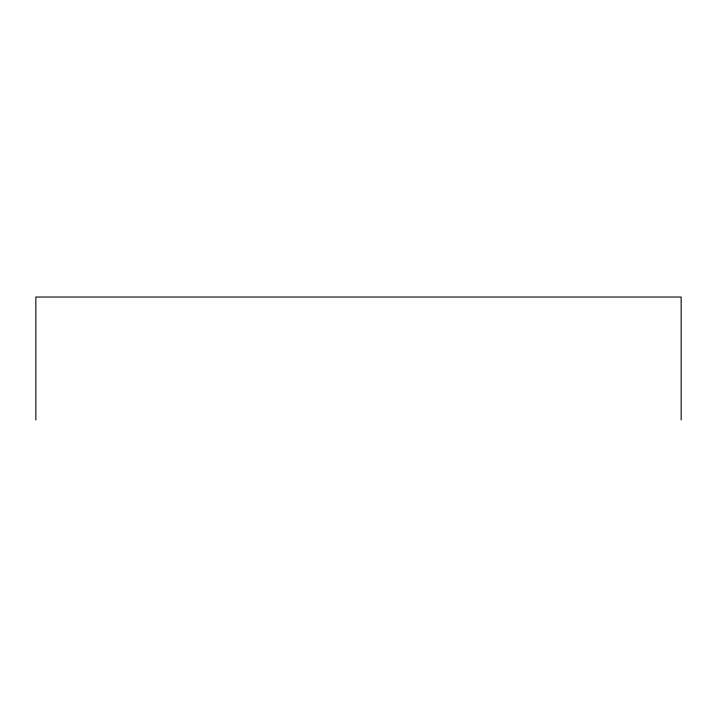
<?xml version="1.0" encoding="UTF-8"?>
<svg xmlns="http://www.w3.org/2000/svg" width="717" height="717" viewBox="0 0 717 717"><rect width="100%" height="100%" fill="white"/><g stroke="black" fill="none" stroke-linecap="round" stroke-linejoin="round"><path stroke-width="1.08" d="M681.15 419.965L681.15 297.035L35.85 297.035L35.85 419.965"/></g></svg>
